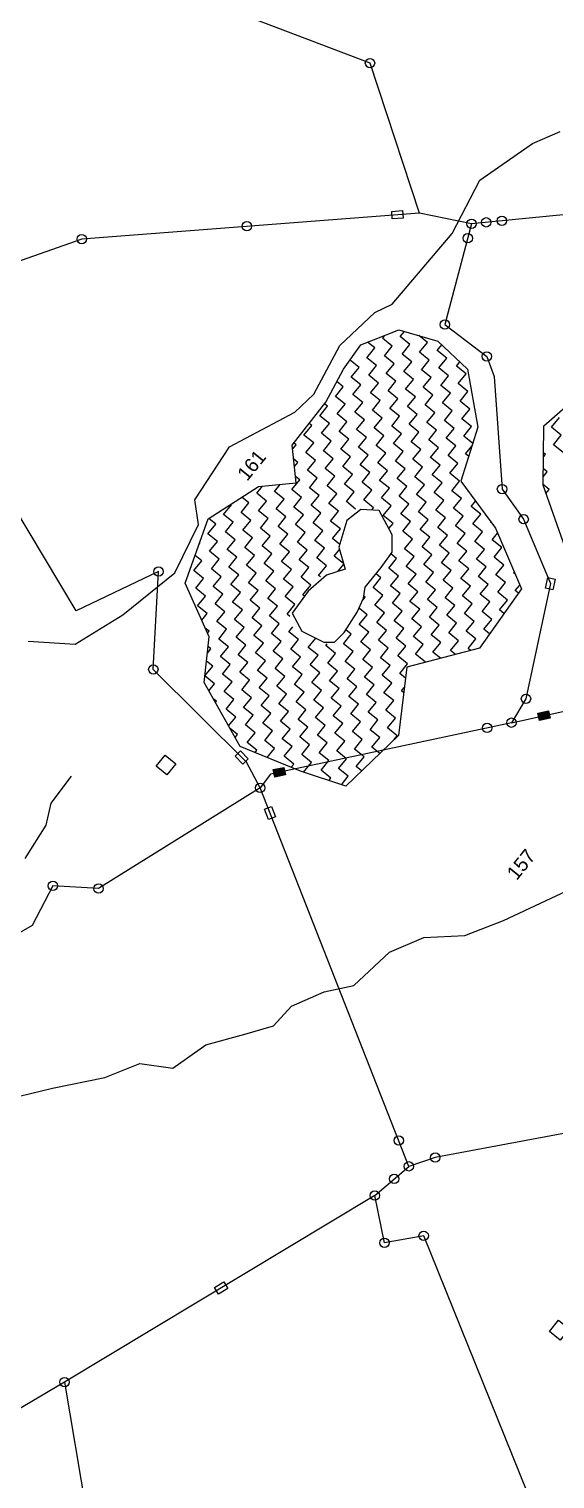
# Model space of a CAD drawing. Header units: metres. Extents: x 303647 to 308666, y 1943822 to 1947889.
# Drawn here: x 305615 to 305951, y 1946376 to 1947301 of the extents above; entities that cross this region are included whole.
import ezdxf

# ---------------------------------------------------------------- set-up
doc = ezdxf.new("R2010")
doc.units = ezdxf.units.M
for name, color, linetype in [('LINE_WATER', 4, 'Continuous'), ('OTHERS', 1, 'Continuous'), ('POLY_HATCH', 12, 'Continuous'), ('POLY_PARCEL', 6, 'Continuous'), ('TEXT_PARCEL', 7, 'Continuous')]:
    doc.layers.add(name, color=color, linetype=linetype)
doc.styles.add('TEXT_MAP', font='')
doc.styles.get('TEXT_MAP').set_extended_font_data('Kruti Dev 050')

msp = doc.modelspace()

# ---------------------------------------------------------------- hatches: boundary and pattern name
for points in [[(305939.82, 1946864.86), (305940.85, 1946860.15), (305947.67, 1946861.63), (305946.64, 1946866.35)], [(305770.95, 1946828.74), (305771.95, 1946824.02), (305778.78, 1946825.48), (305777.77, 1946830.2)]]:
    msp.add_hatch(color=256).paths.add_polyline_path(points)

# ---------------------------------------------------------------- linework, layer by layer
for points in [[(305853.85, 1947180.78), (305846.9, 1947180.24), (305846.53, 1947185.06), (305853.48, 1947185.59)], [(305950.85, 1946950.4), (305949.4, 1946943.58), (305944.68, 1946944.58), (305946.12, 1946951.4)], [(305947.67, 1946861.63), (305940.85, 1946860.15), (305939.82, 1946864.86), (305946.64, 1946866.35)], [(305751.65, 1946832.33), (305746.7, 1946837.25), (305750.11, 1946840.67), (305755.05, 1946835.74)], [(305778.78, 1946825.48), (305771.95, 1946824.02), (305770.95, 1946828.74), (305777.77, 1946830.2)], [(305767.91, 1946796.96), (305765.36, 1946803.45), (305769.85, 1946805.22), (305772.41, 1946798.72)], [(305741.95, 1946497.67), (305735.97, 1946494.07), (305733.48, 1946498.21), (305739.46, 1946501.8)]]:
    msp.add_lwpolyline(points, close=True)
for centre in [(305832.71, 1947279.69), (305754.17, 1947175.52), (305897.46, 1947177.13), (305906.88, 1947178.06), (305916.82, 1947179.05), (305648.83, 1947167.4), (305895.03, 1947167.92), (305880.47, 1947112.81), (305907.19, 1947092.46), (305916.92, 1947007.79), (305930.72, 1946988.55), (305697.81, 1946955.17), (305694.49, 1946892.73), (305932.21, 1946873.97), (305922.95, 1946858.72), (305907.39, 1946855.4), (305762.58, 1946817.12), (305630.47, 1946754.63), (305659.54, 1946752.81), (305851.03, 1946592.05), (305874.36, 1946581.18), (305857.51, 1946575.56), (305848.13, 1946567.52), (305835.72, 1946556.87), (305841.87, 1946526.8), (305866.95, 1946531.25), (305637.87, 1946437.9)]:
    msp.add_circle(centre, 2.99)
at = {"layer": 'LINE_WATER'}
for p, q in [((305936.39, 1947228.43), (305954.1, 1947236.13)), ((305902.79, 1947205.06), (305936.39, 1947228.43)), ((305885.09, 1947170.88), (305902.79, 1947205.06)), ((305846.91, 1947125.8), (305885.09, 1947170.88)), ((305813.4, 1947099.52), (305835.77, 1947120.55)), ((305835.77, 1947120.55), (305846.91, 1947125.8)), ((305796.95, 1947068.39), (305813.4, 1947099.52)), ((305784.69, 1947056.98), (305796.95, 1947068.39)), ((305743.18, 1947034.73), (305784.69, 1947056.98)), ((305720.97, 1947000.86), (305743.18, 1947034.73)), ((305723.24, 1946985.28), (305720.97, 1947000.86)), ((305708.14, 1946954.28), (305723.24, 1946985.28)), ((305675.03, 1946927.5), (305708.14, 1946954.28)), ((305644.66, 1946908.9), (305675.03, 1946927.5)), ((305614.69, 1946910.79), (305644.66, 1946908.9)), ((305629.43, 1946807.27), (305642.28, 1946824.68)), ((305626.16, 1946793.23), (305629.43, 1946807.27)), ((305612.76, 1946771.98), (305626.16, 1946793.23)), ((305917.78, 1946732.51), (305958.35, 1946751.39)), ((305893.26, 1946722.86), (305917.78, 1946732.51)), ((305845.23, 1946712.17), (305866.94, 1946721.53)), ((305866.94, 1946721.53), (305893.26, 1946722.86)), ((305822.39, 1946690.88), (305845.23, 1946712.17)), ((305782.65, 1946677.75), (305803.42, 1946687.01)), ((305803.42, 1946687.01), (305822.39, 1946690.88)), ((305771.18, 1946665.21), (305782.65, 1946677.75)), ((305728.02, 1946653.14), (305752.83, 1946659.99)), ((305752.83, 1946659.99), (305771.18, 1946665.21)), ((305706.89, 1946638.18), (305728.02, 1946653.14)), ((305663.57, 1946632.23), (305685.79, 1946641.17)), ((305685.79, 1946641.17), (305706.89, 1946638.18)), ((305630.25, 1946625.45), (305663.57, 1946632.23)), ((305609.04, 1946620.39), (305630.25, 1946625.45))]:
    msp.add_line(p, q, dxfattribs=at)
at = {"layer": 'OTHERS'}
for points in [[(305696.22, 1946830.89), (305701.94, 1946837.94), (305708.76, 1946832.4), (305703.04, 1946825.36)], [(305947.27, 1946470.25), (305952.98, 1946477.3), (305959.8, 1946471.76), (305954.09, 1946464.72)]]:
    msp.add_lwpolyline(points, close=True, dxfattribs=at)
at = {"layer": 'POLY_HATCH'}
for p, q in [((305826.86, 1947099.8), (305851.03, 1947109.52)), ((305851.03, 1947109.52), (305876.06, 1947102.24)), ((305876.06, 1947102.24), (305894.98, 1947084.43)), ((305815.87, 1947084.26), (305826.86, 1947099.8)), ((305804.55, 1947063.3), (305815.87, 1947084.26)), ((305894.98, 1947084.43), (305901.51, 1947047.35)), ((305943.68, 1947048.16), (305975, 1947075.71)), ((305783.11, 1947035.88), (305804.55, 1947063.3)), ((305901.51, 1947047.35), (305890.67, 1947012.94)), ((305943.09, 1947010.33), (305943.68, 1947048.16)), ((305785.59, 1947011.86), (305783.11, 1947035.88)), ((305729.51, 1946988.91), (305761.57, 1947009.35)), ((305761.57, 1947009.35), (305785.59, 1947011.86)), ((305890.67, 1947012.94), (305912.66, 1946982.87)), ((305957.1, 1946970.43), (305943.09, 1947010.33)), ((305826.89, 1946994.85), (305817.86, 1946987.81)), ((305838.55, 1946994.24), (305826.89, 1946994.85)), ((305846.88, 1946978.63), (305838.55, 1946994.24)), ((305714.87, 1946947.81), (305729.51, 1946988.91)), ((305817.86, 1946987.81), (305812.91, 1946970.83)), ((305912.66, 1946982.87), (305929.25, 1946944.14)), ((305846.79, 1946967.64), (305846.88, 1946978.63)), ((305812.91, 1946970.83), (305816.83, 1946956.59)), ((305839.89, 1946957.77), (305846.79, 1946967.64)), ((305805.01, 1946952.92), (305793.27, 1946942.55)), ((305816.83, 1946956.59), (305805.01, 1946952.92)), ((305829.61, 1946945.11), (305839.89, 1946957.77)), ((305730.11, 1946913.44), (305714.87, 1946947.81)), ((305828.49, 1946938.29), (305829.61, 1946945.11)), ((305929.25, 1946944.14), (305902.59, 1946906.28)), ((305793.27, 1946942.55), (305783.12, 1946928.68)), ((305824.53, 1946929.33), (305828.49, 1946938.29)), ((305783.12, 1946928.68), (305789.2, 1946917.11)), ((305816.13, 1946916.26), (305824.53, 1946929.33)), ((305789.2, 1946917.11), (305803.35, 1946910.05)), ((305810.05, 1946910.13), (305816.13, 1946916.26)), ((305726.82, 1946884.32), (305730.11, 1946913.44)), ((305803.35, 1946910.05), (305810.05, 1946910.13)), ((305902.59, 1946906.28), (305856.17, 1946894.24)), ((305856.17, 1946894.24), (305850.8, 1946850.51)), ((305749.91, 1946843.57), (305726.82, 1946884.32)), ((305788.41, 1946827.8), (305749.91, 1946843.57)), ((305850.8, 1946850.51), (305817.27, 1946818.23)), ((305817.27, 1946818.23), (305788.41, 1946827.8))]:
    msp.add_line(p, q, dxfattribs=at)
at = {"layer": 'POLY_HATCH', "linetype": 'Continuous'}
for p, q in [((305835.75, 1947097.86), (305831.21, 1947101.55)), ((305840.76, 1947104.04), (305842.39, 1947106.04)), ((305846.94, 1947099.02), (305840.76, 1947104.04)), ((305851.96, 1947105.2), (305854.61, 1947108.47)), ((305858.14, 1947100.19), (305851.96, 1947105.2)), ((305869.33, 1947101.35), (305863.87, 1947105.78)), ((305864.32, 1947095.17), (305869.33, 1947101.35)), ((305830.73, 1947091.68), (305835.75, 1947097.86)), ((305836.91, 1947086.67), (305830.73, 1947091.68)), ((305841.93, 1947092.84), (305846.94, 1947099.02)), ((305848.11, 1947087.83), (305841.93, 1947092.84)), ((305853.12, 1947094.01), (305858.14, 1947100.19)), ((305859.3, 1947088.99), (305853.12, 1947094.01)), ((305870.5, 1947090.15), (305864.32, 1947095.17)), ((305875.51, 1947096.33), (305878.47, 1947099.97)), ((305881.69, 1947091.32), (305875.51, 1947096.33)), ((305876.68, 1947085.14), (305881.69, 1947091.32)), ((305825.71, 1947085.5), (305820.02, 1947090.13)), ((305820.7, 1947079.32), (305825.71, 1947085.5)), ((305831.89, 1947080.49), (305836.91, 1947086.67)), ((305843.09, 1947081.65), (305848.11, 1947087.83)), ((305854.28, 1947082.81), (305859.3, 1947088.99)), ((305860.46, 1947077.8), (305854.28, 1947082.81)), ((305865.48, 1947083.97), (305870.5, 1947090.15)), ((305871.66, 1947078.96), (305865.48, 1947083.97)), ((305882.85, 1947080.12), (305876.68, 1947085.14)), ((305887.87, 1947086.3), (305890.09, 1947089.03)), ((305894.05, 1947081.28), (305887.87, 1947086.3)), ((305810.67, 1947066.96), (305815.68, 1947073.14)), ((305815.68, 1947073.14), (305811.64, 1947076.42)), ((305826.88, 1947074.31), (305820.7, 1947079.32)), ((305821.86, 1947068.13), (305826.88, 1947074.31)), ((305838.07, 1947075.47), (305831.89, 1947080.49)), ((305833.06, 1947069.29), (305838.07, 1947075.47)), ((305849.27, 1947076.63), (305843.09, 1947081.65)), ((305844.25, 1947070.45), (305849.27, 1947076.63)), ((305855.45, 1947071.62), (305860.46, 1947077.8)), ((305866.64, 1947072.78), (305871.66, 1947078.96)), ((305872.82, 1947067.76), (305866.64, 1947072.78)), ((305877.84, 1947073.94), (305882.85, 1947080.12)), ((305884.02, 1947068.93), (305877.84, 1947073.94)), ((305889.03, 1947075.11), (305894.05, 1947081.28)), ((305895.21, 1947070.09), (305889.03, 1947075.11)), ((305816.85, 1947061.95), (305810.67, 1947066.96)), ((305828.04, 1947063.11), (305821.86, 1947068.13)), ((305839.24, 1947064.27), (305833.06, 1947069.29)), ((305834.22, 1947058.1), (305839.24, 1947064.27)), ((305850.43, 1947065.44), (305844.25, 1947070.45)), ((305845.42, 1947059.26), (305850.43, 1947065.44)), ((305861.63, 1947066.6), (305855.45, 1947071.62)), ((305856.61, 1947060.42), (305861.63, 1947066.6)), ((305867.81, 1947061.58), (305872.82, 1947067.76)), ((305879, 1947062.75), (305884.02, 1947068.93)), ((305890.2, 1947063.91), (305895.21, 1947070.09)), ((305896.38, 1947058.89), (305890.2, 1947063.91)), ((305800.63, 1947054.61), (305805.65, 1947060.79)), ((305806.81, 1947049.59), (305800.63, 1947054.61)), ((305805.65, 1947060.79), (305803.78, 1947062.31)), ((305811.83, 1947055.77), (305816.85, 1947061.95)), ((305818.01, 1947050.75), (305811.83, 1947055.77)), ((305823.02, 1947056.93), (305828.04, 1947063.11)), ((305829.2, 1947051.92), (305823.02, 1947056.93)), ((305840.4, 1947053.08), (305834.22, 1947058.1)), ((305851.59, 1947054.24), (305845.42, 1947059.26)), ((305846.58, 1947048.06), (305851.59, 1947054.24)), ((305862.79, 1947055.41), (305856.61, 1947060.42)), ((305857.77, 1947049.23), (305862.79, 1947055.41)), ((305873.98, 1947056.57), (305867.81, 1947061.58)), ((305868.97, 1947050.39), (305873.98, 1947056.57)), ((305885.18, 1947057.73), (305879, 1947062.75)), ((305880.16, 1947051.55), (305885.18, 1947057.73)), ((305891.36, 1947052.71), (305896.38, 1947058.89)), ((305790.6, 1947042.25), (305795.62, 1947048.43)), ((305795.62, 1947048.43), (305793.97, 1947049.77)), ((305801.8, 1947043.41), (305806.81, 1947049.59)), ((305812.99, 1947044.57), (305818.01, 1947050.75)), ((305824.19, 1947045.74), (305829.2, 1947051.92)), ((305830.37, 1947040.72), (305824.19, 1947045.74)), ((305835.38, 1947046.9), (305840.4, 1947053.08)), ((305841.56, 1947041.88), (305835.38, 1947046.9)), ((305852.76, 1947043.05), (305846.58, 1947048.06)), ((305863.95, 1947044.21), (305857.77, 1947049.23)), ((305875.15, 1947045.37), (305868.97, 1947050.39)), ((305870.13, 1947039.19), (305875.15, 1947045.37)), ((305886.34, 1947046.54), (305880.16, 1947051.55)), ((305881.33, 1947040.36), (305886.34, 1947046.54)), ((305897.54, 1947047.7), (305891.36, 1947052.71)), ((305892.52, 1947041.52), (305897.54, 1947047.7)), ((305948.5, 1947047.33), (305953.52, 1947053.51)), ((305954.68, 1947042.32), (305948.5, 1947047.33)), ((305783.37, 1947033.34), (305785.58, 1947036.07)), ((305785.58, 1947036.07), (305784.16, 1947037.23)), ((305796.78, 1947037.23), (305790.6, 1947042.25)), ((305791.76, 1947031.05), (305796.78, 1947037.23)), ((305807.98, 1947038.4), (305801.8, 1947043.41)), ((305802.96, 1947032.22), (305807.98, 1947038.4)), ((305819.17, 1947039.56), (305812.99, 1947044.57)), ((305814.15, 1947033.38), (305819.17, 1947039.56)), ((305825.35, 1947034.54), (305830.37, 1947040.72)), ((305836.55, 1947035.7), (305841.56, 1947041.88)), ((305842.72, 1947030.69), (305836.55, 1947035.7)), ((305847.74, 1947036.87), (305852.76, 1947043.05)), ((305853.92, 1947031.85), (305847.74, 1947036.87)), ((305858.94, 1947038.03), (305863.95, 1947044.21)), ((305865.12, 1947033.01), (305858.94, 1947038.03)), ((305876.31, 1947034.18), (305870.13, 1947039.19)), ((305887.51, 1947035.34), (305881.33, 1947040.36)), ((305898.21, 1947036.9), (305892.52, 1947041.52)), ((305949.66, 1947036.14), (305954.68, 1947042.32)), ((305955.84, 1947031.12), (305949.66, 1947036.14)), ((305786.75, 1947024.87), (305784.01, 1947027.09)), ((305797.94, 1947026.04), (305791.76, 1947031.05)), ((305809.14, 1947027.2), (305802.96, 1947032.22)), ((305804.12, 1947021.02), (305809.14, 1947027.2)), ((305820.33, 1947028.36), (305814.15, 1947033.38)), ((305815.32, 1947022.18), (305820.33, 1947028.36)), ((305831.53, 1947029.53), (305825.35, 1947034.54)), ((305826.51, 1947023.35), (305831.53, 1947029.53)), ((305837.71, 1947024.51), (305842.72, 1947030.69)), ((305848.9, 1947025.67), (305853.92, 1947031.85)), ((305860.1, 1947026.84), (305865.12, 1947033.01)), ((305866.28, 1947021.82), (305860.1, 1947026.84)), ((305871.29, 1947028), (305876.31, 1947034.18)), ((305877.47, 1947022.98), (305871.29, 1947028)), ((305882.49, 1947029.16), (305887.51, 1947035.34)), ((305888.67, 1947024.14), (305882.49, 1947029.16)), ((305893.69, 1947030.32), (305897.7, 1947035.27)), ((305895.64, 1947028.73), (305893.69, 1947030.32)), ((305943.37, 1947028.39), (305944.65, 1947029.96)), ((305944.65, 1947029.96), (305943.41, 1947030.96)), ((305784.52, 1947022.14), (305786.75, 1947024.87)), ((305792.93, 1947019.86), (305797.94, 1947026.04)), ((305799.11, 1947014.84), (305792.93, 1947019.86)), ((305810.3, 1947016), (305804.12, 1947021.02)), ((305821.5, 1947017.17), (305815.32, 1947022.18)), ((305816.48, 1947010.99), (305821.5, 1947017.17)), ((305832.69, 1947018.33), (305826.51, 1947023.35)), ((305827.68, 1947012.15), (305832.69, 1947018.33)), ((305843.89, 1947019.49), (305837.71, 1947024.51)), ((305838.87, 1947013.31), (305843.89, 1947019.49)), ((305855.08, 1947020.66), (305848.9, 1947025.67)), ((305850.07, 1947014.48), (305855.08, 1947020.66)), ((305861.26, 1947015.64), (305866.28, 1947021.82)), ((305872.46, 1947016.8), (305877.47, 1947022.98)), ((305883.65, 1947017.97), (305888.67, 1947024.14)), ((305889.83, 1947012.95), (305883.65, 1947017.97)), ((305943.17, 1947015.52), (305945.81, 1947018.76)), ((305945.81, 1947018.76), (305943.26, 1947020.84)), ((305760.5, 1947005.17), (305764.11, 1947009.61)), ((305771.7, 1947006.34), (305775.31, 1947010.78)), ((305782.89, 1947007.5), (305787.91, 1947013.68)), ((305787.91, 1947013.68), (305785.17, 1947015.91)), ((305794.09, 1947008.66), (305799.11, 1947014.84)), ((305800.27, 1947003.65), (305794.09, 1947008.66)), ((305805.29, 1947009.83), (305810.3, 1947016)), ((305811.46, 1947004.81), (305805.29, 1947009.83)), ((305822.66, 1947005.97), (305816.48, 1947010.99)), ((305833.86, 1947007.13), (305827.68, 1947012.15)), ((305845.05, 1947008.3), (305838.87, 1947013.31)), ((305840.03, 1947002.12), (305845.05, 1947008.3)), ((305856.25, 1947009.46), (305850.07, 1947014.48)), ((305851.23, 1947003.28), (305856.25, 1947009.46)), ((305867.44, 1947010.62), (305861.26, 1947015.64)), ((305862.42, 1947004.44), (305867.44, 1947010.62)), ((305878.64, 1947011.79), (305872.46, 1947016.8)), ((305873.62, 1947005.61), (305878.64, 1947011.79)), ((305884.82, 1947006.77), (305889.83, 1947012.95)), ((305946.97, 1947007.57), (305943.1, 1947010.71)), ((305750.47, 1946992.82), (305755.49, 1946998.99)), ((305755.49, 1946998.99), (305751.02, 1947002.62)), ((305766.68, 1947000.16), (305760.5, 1947005.17)), ((305761.67, 1946993.98), (305766.68, 1947000.16)), ((305777.88, 1947001.32), (305771.7, 1947006.34)), ((305772.86, 1946995.14), (305777.88, 1947001.32)), ((305789.07, 1947002.48), (305782.89, 1947007.5)), ((305784.06, 1946996.3), (305789.07, 1947002.48)), ((305795.25, 1946997.47), (305800.27, 1947003.65)), ((305806.45, 1946998.63), (305811.46, 1947004.81)), ((305812.63, 1946993.61), (305806.45, 1946998.63)), ((305817.64, 1946999.79), (305822.66, 1947005.97)), ((305823.51, 1946995.03), (305817.64, 1946999.79)), ((305828.84, 1947000.96), (305833.86, 1947007.13)), ((305835.02, 1946995.94), (305828.84, 1947000.96)), ((305846.21, 1946997.1), (305840.03, 1947002.12)), ((305857.41, 1946998.27), (305851.23, 1947003.28)), ((305868.6, 1946999.43), (305862.42, 1947004.44)), ((305863.59, 1946993.25), (305868.6, 1946999.43)), ((305879.8, 1947000.59), (305873.62, 1947005.61)), ((305874.78, 1946994.41), (305879.8, 1947000.59)), ((305890.99, 1947001.75), (305884.82, 1947006.77)), ((305885.98, 1946995.57), (305890.99, 1947001.75)), ((305897.17, 1946996.74), (305899.99, 1947000.2)), ((305944.94, 1947005.07), (305946.97, 1947007.57)), ((305739.28, 1946991.65), (305744.29, 1946997.83)), ((305745.46, 1946986.64), (305739.28, 1946991.65)), ((305744.29, 1946997.83), (305743.95, 1946998.11)), ((305756.65, 1946987.8), (305750.47, 1946992.82)), ((305767.85, 1946988.96), (305761.67, 1946993.98)), ((305779.04, 1946990.12), (305772.86, 1946995.14)), ((305774.03, 1946983.95), (305779.04, 1946990.12)), ((305790.24, 1946991.29), (305784.06, 1946996.3)), ((305785.22, 1946985.11), (305790.24, 1946991.29)), ((305801.43, 1946992.45), (305795.25, 1946997.47)), ((305796.42, 1946986.27), (305801.43, 1946992.45)), ((305807.61, 1946987.43), (305812.63, 1946993.61)), ((305833.84, 1946994.49), (305835.02, 1946995.94)), ((305841.2, 1946990.92), (305846.21, 1946997.1)), ((305847.38, 1946985.91), (305841.2, 1946990.92)), ((305852.39, 1946992.09), (305857.41, 1946998.27)), ((305858.57, 1946987.07), (305852.39, 1946992.09)), ((305869.77, 1946988.23), (305863.59, 1946993.25)), ((305880.96, 1946989.4), (305874.78, 1946994.41)), ((305875.95, 1946983.22), (305880.96, 1946989.4)), ((305892.16, 1946990.56), (305885.98, 1946995.57)), ((305887.14, 1946984.38), (305892.16, 1946990.56)), ((305903.35, 1946991.72), (305897.17, 1946996.74)), ((305898.34, 1946985.54), (305903.35, 1946991.72)), ((305948.13, 1946996.37), (305947.93, 1946996.54)), ((305948.03, 1946996.25), (305948.13, 1946996.37)), ((305729.24, 1946979.29), (305734.26, 1946985.47)), ((305734.26, 1946985.47), (305729.8, 1946989.09)), ((305740.44, 1946980.46), (305745.46, 1946986.64)), ((305746.62, 1946975.44), (305740.44, 1946980.46)), ((305751.63, 1946981.62), (305756.65, 1946987.8)), ((305757.81, 1946976.6), (305751.63, 1946981.62)), ((305762.83, 1946982.78), (305767.85, 1946988.96)), ((305769.01, 1946977.77), (305762.83, 1946982.78)), ((305780.2, 1946978.93), (305774.03, 1946983.95)), ((305791.4, 1946980.09), (305785.22, 1946985.11)), ((305802.59, 1946981.26), (305796.42, 1946986.27)), ((305797.58, 1946975.08), (305802.59, 1946981.26)), ((305813.79, 1946982.42), (305807.61, 1946987.43)), ((305808.77, 1946976.24), (305813.79, 1946982.42)), ((305844.73, 1946982.65), (305847.38, 1946985.91)), ((305853.56, 1946980.89), (305858.57, 1946987.07)), ((305859.73, 1946975.87), (305853.56, 1946980.89)), ((305864.75, 1946982.05), (305869.77, 1946988.23)), ((305870.93, 1946977.04), (305864.75, 1946982.05)), ((305882.13, 1946978.2), (305875.95, 1946983.22)), ((305893.32, 1946979.36), (305887.14, 1946984.38)), ((305904.52, 1946980.53), (305898.34, 1946985.54)), ((305899.5, 1946974.35), (305904.52, 1946980.53)), ((305909.53, 1946986.71), (305909.7, 1946986.91)), ((305910.32, 1946986.06), (305909.53, 1946986.71)), ((305723.62, 1946972.36), (305724.23, 1946973.12)), ((305724.23, 1946973.12), (305723.96, 1946973.33)), ((305735.42, 1946974.28), (305729.24, 1946979.29)), ((305730.41, 1946968.1), (305735.42, 1946974.28)), ((305741.6, 1946969.26), (305746.62, 1946975.44)), ((305752.8, 1946970.42), (305757.81, 1946976.6)), ((305763.99, 1946971.59), (305769.01, 1946977.77)), ((305770.17, 1946966.57), (305763.99, 1946971.59)), ((305775.19, 1946972.75), (305780.2, 1946978.93)), ((305781.37, 1946967.73), (305775.19, 1946972.75)), ((305786.38, 1946973.91), (305791.4, 1946980.09)), ((305792.56, 1946968.9), (305786.38, 1946973.91)), ((305803.76, 1946970.06), (305797.58, 1946975.08)), ((305813.4, 1946972.49), (305808.77, 1946976.24)), ((305854.72, 1946969.7), (305859.73, 1946975.87)), ((305865.91, 1946970.86), (305870.93, 1946977.04)), ((305877.11, 1946972.02), (305882.13, 1946978.2)), ((305883.29, 1946967.01), (305877.11, 1946972.02)), ((305888.3, 1946973.18), (305893.32, 1946979.36)), ((305894.48, 1946968.17), (305888.3, 1946973.18)), ((305905.68, 1946969.33), (305899.5, 1946974.35)), ((305910.7, 1946975.51), (305914.04, 1946979.64)), ((305916.87, 1946970.49), (305910.7, 1946975.51)), ((305720.37, 1946955.74), (305725.39, 1946961.92)), ((305725.39, 1946961.92), (305721.13, 1946965.38)), ((305736.59, 1946963.08), (305730.41, 1946968.1)), ((305731.57, 1946956.9), (305736.59, 1946963.08)), ((305747.78, 1946964.25), (305741.6, 1946969.26)), ((305742.76, 1946958.07), (305747.78, 1946964.25)), ((305758.98, 1946965.41), (305752.8, 1946970.42)), ((305753.96, 1946959.23), (305758.98, 1946965.41)), ((305765.16, 1946960.39), (305770.17, 1946966.57)), ((305776.35, 1946961.56), (305781.37, 1946967.73)), ((305787.55, 1946962.72), (305792.56, 1946968.9)), ((305793.73, 1946957.7), (305787.55, 1946962.72)), ((305798.74, 1946963.88), (305803.76, 1946970.06)), ((305804.92, 1946958.86), (305798.74, 1946963.88)), ((305809.94, 1946965.04), (305813.35, 1946969.25)), ((305815.82, 1946960.27), (305809.94, 1946965.04)), ((305844.69, 1946957.34), (305849.7, 1946963.52)), ((305849.7, 1946963.52), (305846.01, 1946966.52)), ((305860.9, 1946964.68), (305854.72, 1946969.7)), ((305855.88, 1946958.5), (305860.9, 1946964.68)), ((305872.09, 1946965.84), (305865.91, 1946970.86)), ((305867.08, 1946959.66), (305872.09, 1946965.84)), ((305878.27, 1946960.83), (305883.29, 1946967.01)), ((305889.47, 1946961.99), (305894.48, 1946968.17)), ((305895.65, 1946956.97), (305889.47, 1946961.99)), ((305900.66, 1946963.15), (305905.68, 1946969.33)), ((305906.84, 1946958.14), (305900.66, 1946963.15)), ((305911.86, 1946964.31), (305916.87, 1946970.49)), ((305918.04, 1946959.3), (305911.86, 1946964.31)), ((305726.55, 1946950.72), (305720.37, 1946955.74)), ((305737.75, 1946951.89), (305731.57, 1946956.9)), ((305748.94, 1946953.05), (305742.76, 1946958.07)), ((305743.93, 1946946.87), (305748.94, 1946953.05)), ((305760.14, 1946954.21), (305753.96, 1946959.23)), ((305755.12, 1946948.03), (305760.14, 1946954.21)), ((305771.33, 1946955.38), (305765.16, 1946960.39)), ((305766.32, 1946949.2), (305771.33, 1946955.38)), ((305782.53, 1946956.54), (305776.35, 1946961.56)), ((305777.51, 1946950.36), (305782.53, 1946956.54)), ((305788.71, 1946951.52), (305793.73, 1946957.7)), ((305799.9, 1946952.69), (305804.92, 1946958.86)), ((305801.11, 1946951.71), (305799.9, 1946952.69)), ((305812.15, 1946955.14), (305815.94, 1946959.81)), ((305839.67, 1946951.16), (305836.56, 1946953.68)), ((305850.87, 1946952.32), (305844.69, 1946957.34)), ((305862.06, 1946953.48), (305855.88, 1946958.5)), ((305857.04, 1946947.3), (305862.06, 1946953.48)), ((305873.26, 1946954.65), (305867.08, 1946959.66)), ((305868.24, 1946948.47), (305873.26, 1946954.65)), ((305884.45, 1946955.81), (305878.27, 1946960.83)), ((305879.43, 1946949.63), (305884.45, 1946955.81)), ((305890.63, 1946950.79), (305895.65, 1946956.97)), ((305901.83, 1946951.96), (305906.84, 1946958.14)), ((305913.02, 1946953.12), (305918.04, 1946959.3)), ((305919.2, 1946948.1), (305913.02, 1946953.12)), ((305924.22, 1946954.28), (305924.66, 1946954.83)), ((305925.27, 1946953.43), (305924.22, 1946954.28)), ((305721.54, 1946944.55), (305726.55, 1946950.72)), ((305727.72, 1946939.53), (305721.54, 1946944.55)), ((305732.73, 1946945.71), (305737.75, 1946951.89)), ((305738.91, 1946940.69), (305732.73, 1946945.71)), ((305750.11, 1946941.85), (305743.93, 1946946.87)), ((305761.3, 1946943.02), (305755.12, 1946948.03)), ((305772.5, 1946944.18), (305766.32, 1946949.2)), ((305767.48, 1946938), (305772.5, 1946944.18)), ((305783.69, 1946945.34), (305777.51, 1946950.36)), ((305778.68, 1946939.16), (305783.69, 1946945.34)), ((305794.89, 1946946.51), (305788.71, 1946951.52)), ((305789.87, 1946940.33), (305794.89, 1946946.51)), ((305834.65, 1946944.98), (305839.67, 1946951.16)), ((305840.83, 1946939.96), (305834.65, 1946944.98)), ((305845.85, 1946946.14), (305850.87, 1946952.32)), ((305852.03, 1946941.13), (305845.85, 1946946.14)), ((305863.22, 1946942.29), (305857.04, 1946947.3)), ((305874.42, 1946943.45), (305868.24, 1946948.47)), ((305869.4, 1946937.27), (305874.42, 1946943.45)), ((305885.61, 1946944.61), (305879.43, 1946949.63)), ((305880.6, 1946938.44), (305885.61, 1946944.61)), ((305896.81, 1946945.78), (305890.63, 1946950.79)), ((305891.79, 1946939.6), (305896.81, 1946945.78)), ((305908, 1946946.94), (305901.83, 1946951.96)), ((305902.99, 1946940.76), (305908, 1946946.94)), ((305914.18, 1946941.92), (305919.2, 1946948.1)), ((305925.38, 1946943.09), (305928.21, 1946946.57)), ((305722.7, 1946933.35), (305727.72, 1946939.53)), ((305733.9, 1946934.51), (305738.91, 1946940.69)), ((305740.07, 1946929.5), (305733.9, 1946934.51)), ((305745.09, 1946935.68), (305750.11, 1946941.85)), ((305751.27, 1946930.66), (305745.09, 1946935.68)), ((305756.29, 1946936.84), (305761.3, 1946943.02)), ((305762.47, 1946931.82), (305756.29, 1946936.84)), ((305773.66, 1946932.99), (305767.48, 1946938)), ((305784.86, 1946934.15), (305778.68, 1946939.16)), ((305779.84, 1946927.97), (305784.86, 1946934.15)), ((305790.98, 1946939.42), (305789.87, 1946940.33)), ((305828.3, 1946937.15), (305829.64, 1946938.8)), ((305829.64, 1946938.8), (305828.7, 1946939.56)), ((305835.82, 1946933.78), (305840.83, 1946939.96)), ((305847.01, 1946934.95), (305852.03, 1946941.13)), ((305853.19, 1946929.93), (305847.01, 1946934.95)), ((305858.21, 1946936.11), (305863.22, 1946942.29)), ((305864.39, 1946931.09), (305858.21, 1946936.11)), ((305875.58, 1946932.26), (305869.4, 1946937.27)), ((305886.78, 1946933.42), (305880.6, 1946938.44)), ((305897.97, 1946934.58), (305891.79, 1946939.6)), ((305892.96, 1946928.4), (305897.97, 1946934.58)), ((305909.17, 1946935.74), (305902.99, 1946940.76)), ((305904.15, 1946929.57), (305909.17, 1946935.74)), ((305920.36, 1946936.91), (305914.18, 1946941.92)), ((305915.35, 1946930.73), (305920.36, 1946936.91)), ((305927.37, 1946941.47), (305925.38, 1946943.09)), ((305728.88, 1946928.33), (305722.7, 1946933.35)), ((305725.41, 1946924.05), (305728.88, 1946928.33)), ((305735.06, 1946923.32), (305740.07, 1946929.5)), ((305746.25, 1946924.48), (305751.27, 1946930.66)), ((305757.45, 1946925.64), (305762.47, 1946931.82)), ((305763.63, 1946920.63), (305757.45, 1946925.64)), ((305768.64, 1946926.81), (305773.66, 1946932.99)), ((305774.82, 1946921.79), (305768.64, 1946926.81)), ((305781.57, 1946926.56), (305779.84, 1946927.97)), ((305825.78, 1946921.43), (305830.8, 1946927.6)), ((305830.8, 1946927.6), (305825.95, 1946931.54)), ((305842, 1946928.77), (305835.82, 1946933.78)), ((305836.98, 1946922.59), (305842, 1946928.77)), ((305848.17, 1946923.75), (305853.19, 1946929.93)), ((305859.37, 1946924.91), (305864.39, 1946931.09)), ((305865.55, 1946919.9), (305859.37, 1946924.91)), ((305870.57, 1946926.08), (305875.58, 1946932.26)), ((305876.74, 1946921.06), (305870.57, 1946926.08)), ((305881.76, 1946927.24), (305886.78, 1946933.42)), ((305887.94, 1946922.22), (305881.76, 1946927.24)), ((305899.14, 1946923.39), (305892.96, 1946928.4)), ((305910.33, 1946924.55), (305904.15, 1946929.57)), ((305918.18, 1946928.43), (305915.35, 1946930.73)), ((305730.04, 1946917.14), (305727.59, 1946919.13)), ((305729.03, 1946915.89), (305730.04, 1946917.14)), ((305741.24, 1946918.3), (305735.06, 1946923.32)), ((305736.22, 1946912.12), (305741.24, 1946918.3)), ((305752.43, 1946919.46), (305746.25, 1946924.48)), ((305747.42, 1946913.28), (305752.43, 1946919.46)), ((305758.61, 1946914.45), (305763.63, 1946920.63)), ((305769.81, 1946915.61), (305774.82, 1946921.79)), ((305775.99, 1946910.59), (305769.81, 1946915.61)), ((305781, 1946916.77), (305783.56, 1946919.93)), ((305787.18, 1946911.76), (305781, 1946916.77)), ((305820.77, 1946915.25), (305817.29, 1946918.07)), ((305831.96, 1946916.41), (305825.78, 1946921.43)), ((305826.95, 1946910.23), (305831.96, 1946916.41)), ((305843.16, 1946917.57), (305836.98, 1946922.59)), ((305838.14, 1946911.39), (305843.16, 1946917.57)), ((305854.35, 1946918.73), (305848.17, 1946923.75)), ((305849.34, 1946912.56), (305854.35, 1946918.73)), ((305860.53, 1946913.72), (305865.55, 1946919.9)), ((305871.73, 1946914.88), (305876.74, 1946921.06)), ((305882.92, 1946916.04), (305887.94, 1946922.22)), ((305889.1, 1946911.03), (305882.92, 1946916.04)), ((305894.12, 1946917.21), (305899.14, 1946923.39)), ((305900.3, 1946912.19), (305894.12, 1946917.21)), ((305905.31, 1946918.37), (305910.33, 1946924.55)), ((305909, 1946915.38), (305905.31, 1946918.37)), ((305731.2, 1946905.94), (305729.43, 1946907.38)), ((305742.4, 1946907.11), (305736.22, 1946912.12)), ((305737.38, 1946900.93), (305742.4, 1946907.11)), ((305753.6, 1946908.27), (305747.42, 1946913.28)), ((305748.58, 1946902.09), (305753.6, 1946908.27)), ((305764.79, 1946909.43), (305758.61, 1946914.45)), ((305759.77, 1946903.25), (305764.79, 1946909.43)), ((305770.97, 1946904.42), (305775.99, 1946910.59)), ((305782.17, 1946905.58), (305787.18, 1946911.76)), ((305793.36, 1946906.74), (305798.15, 1946912.64)), ((305799.54, 1946901.73), (305793.36, 1946906.74)), ((305804.56, 1946907.9), (305805.45, 1946909)), ((305810.74, 1946902.89), (305804.56, 1946907.9)), ((305815.75, 1946909.07), (305820.77, 1946915.25)), ((305821.93, 1946904.05), (305815.75, 1946909.07)), ((305833.13, 1946905.21), (305826.95, 1946910.23)), ((305844.32, 1946906.38), (305838.14, 1946911.39)), ((305839.31, 1946900.2), (305844.32, 1946906.38)), ((305855.52, 1946907.54), (305849.34, 1946912.56)), ((305850.5, 1946901.36), (305855.52, 1946907.54)), ((305866.71, 1946908.7), (305860.53, 1946913.72)), ((305861.7, 1946902.52), (305866.71, 1946908.7)), ((305877.91, 1946909.87), (305871.73, 1946914.88)), ((305872.89, 1946903.69), (305877.91, 1946909.87)), ((305884.09, 1946904.85), (305889.1, 1946911.03)), ((305895.28, 1946906.01), (305900.3, 1946912.19)), ((305732.37, 1946894.75), (305728.37, 1946897.99)), ((305728.95, 1946903.17), (305731.2, 1946905.94)), ((305743.56, 1946895.91), (305737.38, 1946900.93)), ((305754.76, 1946897.07), (305748.58, 1946902.09)), ((305749.74, 1946890.89), (305754.76, 1946897.07)), ((305765.95, 1946898.24), (305759.77, 1946903.25)), ((305760.94, 1946892.06), (305765.95, 1946898.24)), ((305777.15, 1946899.4), (305770.97, 1946904.42)), ((305772.13, 1946893.22), (305777.15, 1946899.4)), ((305788.34, 1946900.56), (305782.17, 1946905.58)), ((305783.33, 1946894.38), (305788.34, 1946900.56)), ((305794.52, 1946895.55), (305799.54, 1946901.73)), ((305805.72, 1946896.71), (305810.74, 1946902.89)), ((305816.91, 1946897.87), (305821.93, 1946904.05)), ((305823.09, 1946892.86), (305816.91, 1946897.87)), ((305828.11, 1946899.03), (305833.13, 1946905.21)), ((305834.29, 1946894.02), (305828.11, 1946899.03)), ((305845.48, 1946895.18), (305839.31, 1946900.2)), ((305856.68, 1946896.34), (305850.5, 1946901.36)), ((305867.87, 1946897.51), (305861.7, 1946902.52)), ((305867.63, 1946897.21), (305867.87, 1946897.51)), ((305877.66, 1946899.81), (305872.89, 1946903.69)), ((305887.23, 1946902.3), (305884.09, 1946904.85)), ((305896.8, 1946904.78), (305895.28, 1946906.01)), ((305727.35, 1946888.57), (305732.37, 1946894.75)), ((305733.53, 1946883.55), (305727.35, 1946888.57)), ((305738.55, 1946889.73), (305743.56, 1946895.91)), ((305744.73, 1946884.72), (305738.55, 1946889.73)), ((305755.92, 1946885.88), (305749.74, 1946890.89)), ((305767.12, 1946887.04), (305760.94, 1946892.06)), ((305778.31, 1946888.2), (305772.13, 1946893.22)), ((305773.3, 1946882.02), (305778.31, 1946888.2)), ((305789.51, 1946889.37), (305783.33, 1946894.38)), ((305784.49, 1946883.19), (305789.51, 1946889.37)), ((305800.7, 1946890.53), (305794.52, 1946895.55)), ((305795.69, 1946884.35), (305800.7, 1946890.53)), ((305811.9, 1946891.69), (305805.72, 1946896.71)), ((305806.88, 1946885.51), (305811.9, 1946891.69)), ((305818.08, 1946886.68), (305823.09, 1946892.86)), ((305829.27, 1946887.84), (305834.29, 1946894.02)), ((305835.45, 1946882.82), (305829.27, 1946887.84)), ((305840.47, 1946889), (305845.48, 1946895.18)), ((305846.65, 1946883.99), (305840.47, 1946889)), ((305851.66, 1946890.17), (305856.68, 1946896.34)), ((305855.31, 1946887.2), (305851.66, 1946890.17)), ((305729.84, 1946879), (305733.53, 1946883.55)), ((305739.71, 1946878.54), (305744.73, 1946884.72)), ((305745.89, 1946873.52), (305739.71, 1946878.54)), ((305750.91, 1946879.7), (305755.92, 1946885.88)), ((305757.08, 1946874.68), (305750.91, 1946879.7)), ((305762.1, 1946880.86), (305767.12, 1946887.04)), ((305768.28, 1946875.85), (305762.1, 1946880.86)), ((305779.48, 1946877.01), (305773.3, 1946882.02)), ((305790.67, 1946878.17), (305784.49, 1946883.19)), ((305801.87, 1946879.33), (305795.69, 1946884.35)), ((305796.85, 1946873.16), (305801.87, 1946879.33)), ((305813.06, 1946880.5), (305806.88, 1946885.51)), ((305808.04, 1946874.32), (305813.06, 1946880.5)), ((305824.26, 1946881.66), (305818.08, 1946886.68)), ((305819.24, 1946875.48), (305824.26, 1946881.66)), ((305830.44, 1946876.64), (305835.45, 1946882.82)), ((305841.63, 1946877.81), (305846.65, 1946883.99)), ((305852.83, 1946878.97), (305854.56, 1946881.11)), ((305854.16, 1946877.88), (305852.83, 1946878.97)), ((305734.69, 1946872.36), (305732.67, 1946874)), ((305734.05, 1946871.56), (305734.69, 1946872.36)), ((305740.87, 1946867.34), (305745.89, 1946873.52)), ((305752.07, 1946868.5), (305757.08, 1946874.68)), ((305763.26, 1946869.67), (305768.28, 1946875.85)), ((305769.44, 1946864.65), (305763.26, 1946869.67)), ((305774.46, 1946870.83), (305779.48, 1946877.01)), ((305780.64, 1946865.81), (305774.46, 1946870.83)), ((305785.65, 1946871.99), (305790.67, 1946878.17)), ((305791.83, 1946866.98), (305785.65, 1946871.99)), ((305803.03, 1946868.14), (305796.85, 1946873.16)), ((305814.22, 1946869.3), (305808.04, 1946874.32)), ((305809.21, 1946863.12), (305814.22, 1946869.3)), ((305825.42, 1946870.46), (305819.24, 1946875.48)), ((305820.4, 1946864.29), (305825.42, 1946870.46)), ((305836.61, 1946871.63), (305830.44, 1946876.64)), ((305831.6, 1946865.45), (305836.61, 1946871.63)), ((305847.81, 1946872.79), (305841.63, 1946877.81)), ((305842.79, 1946866.61), (305847.81, 1946872.79)), ((305747.05, 1946862.32), (305740.87, 1946867.34)), ((305742.48, 1946856.69), (305747.05, 1946862.32)), ((305758.25, 1946863.49), (305752.07, 1946868.5)), ((305753.23, 1946857.31), (305758.25, 1946863.49)), ((305764.43, 1946858.47), (305769.44, 1946864.65)), ((305775.62, 1946859.63), (305780.64, 1946865.81)), ((305786.82, 1946860.8), (305791.83, 1946866.98)), ((305793, 1946855.78), (305786.82, 1946860.8)), ((305798.01, 1946861.96), (305803.03, 1946868.14)), ((305804.19, 1946856.94), (305798.01, 1946861.96)), ((305815.39, 1946858.11), (305809.21, 1946863.12)), ((305826.58, 1946859.27), (305820.4, 1946864.29)), ((305837.78, 1946860.43), (305831.6, 1946865.45)), ((305832.76, 1946854.25), (305837.78, 1946860.43)), ((305848.97, 1946861.6), (305842.79, 1946866.61)), ((305843.96, 1946855.42), (305848.97, 1946861.6)), ((305748.21, 1946851.13), (305743.43, 1946855.02)), ((305746.69, 1946849.25), (305748.21, 1946851.13)), ((305759.41, 1946852.29), (305753.23, 1946857.31)), ((305754.39, 1946846.11), (305759.41, 1946852.29)), ((305770.61, 1946853.45), (305764.43, 1946858.47)), ((305765.59, 1946847.28), (305770.61, 1946853.45)), ((305781.8, 1946854.62), (305775.62, 1946859.63)), ((305776.78, 1946848.44), (305781.8, 1946854.62)), ((305787.98, 1946849.6), (305793, 1946855.78)), ((305799.18, 1946850.76), (305804.19, 1946856.94)), ((305805.35, 1946845.75), (305799.18, 1946850.76)), ((305810.37, 1946851.93), (305815.39, 1946858.11)), ((305816.55, 1946846.91), (305810.37, 1946851.93)), ((305821.57, 1946853.09), (305826.58, 1946859.27)), ((305827.75, 1946848.07), (305821.57, 1946853.09)), ((305838.94, 1946849.24), (305832.76, 1946854.25)), ((305850.14, 1946850.4), (305843.96, 1946855.42)), ((305760.57, 1946841.1), (305754.39, 1946846.11)), ((305771.77, 1946842.26), (305765.59, 1946847.28)), ((305767.11, 1946836.52), (305771.77, 1946842.26)), ((305782.96, 1946843.42), (305776.78, 1946848.44)), ((305777.95, 1946837.24), (305782.96, 1946843.42)), ((305794.16, 1946844.59), (305787.98, 1946849.6)), ((305789.14, 1946838.41), (305794.16, 1946844.59)), ((305800.34, 1946839.57), (305805.35, 1946845.75)), ((305811.53, 1946840.73), (305816.55, 1946846.91)), ((305822.73, 1946841.89), (305827.75, 1946848.07)), ((305828.91, 1946836.88), (305822.73, 1946841.89)), ((305833.92, 1946843.06), (305838.94, 1946849.24)), ((305838.88, 1946839.04), (305833.92, 1946843.06)), ((305848.17, 1946847.98), (305850.14, 1946850.4)), ((305759.42, 1946839.67), (305760.57, 1946841.1)), ((305784.13, 1946832.23), (305777.95, 1946837.24)), ((305782.5, 1946830.22), (305784.13, 1946832.23)), ((305795.32, 1946833.39), (305789.14, 1946838.41)), ((305790.31, 1946827.21), (305795.32, 1946833.39)), ((305806.52, 1946834.55), (305800.34, 1946839.57)), ((305801.5, 1946828.37), (305806.52, 1946834.55)), ((305817.71, 1946835.72), (305811.53, 1946840.73)), ((305812.7, 1946829.54), (305817.71, 1946835.72)), ((305823.89, 1946830.7), (305828.91, 1946836.88)), ((305790.38, 1946827.15), (305790.31, 1946827.21)), ((305807.68, 1946823.36), (305801.5, 1946828.37)), ((305806.44, 1946821.82), (305807.68, 1946823.36)), ((305818.88, 1946824.52), (305812.7, 1946829.54)), ((305814.51, 1946819.15), (305818.88, 1946824.52)), ((305827.32, 1946827.91), (305823.89, 1946830.7))]:
    msp.add_line(p, q, dxfattribs=at)
at = {"layer": 'POLY_PARCEL'}
for p, q in [((305832.71, 1947279.69), (305760.45, 1947307.1)), ((305864.25, 1947184), (305832.71, 1947279.69)), ((305864.25, 1947184), (305648.83, 1947167.4)), ((305897.46, 1947177.13), (305864.25, 1947184)), ((305992.5, 1947186.57), (305897.46, 1947177.13)), ((305897.46, 1947177.13), (305880.47, 1947112.81)), ((305648.83, 1947167.4), (305526.27, 1947124.06)), ((305880.47, 1947112.81), (305907.19, 1947092.46)), ((305907.19, 1947092.46), (305911.96, 1947079.66)), ((305911.96, 1947079.66), (305916.92, 1947007.79)), ((305645.3, 1946930.12), (305590.52, 1947021.61)), ((305916.92, 1947007.79), (305930.72, 1946988.55)), ((305930.72, 1946988.55), (305947.76, 1946947.49)), ((305697.81, 1946955.17), (305645.3, 1946930.12)), ((305694.49, 1946892.73), (305697.81, 1946955.17)), ((305947.76, 1946947.49), (305932.21, 1946873.97)), ((305922.95, 1946858.72), (306221.43, 1946923.74)), ((305753.88, 1946833.51), (305694.49, 1946892.73)), ((305932.21, 1946873.97), (305922.95, 1946858.72)), ((305922.95, 1946858.72), (305769.27, 1946825.92)), ((305762.58, 1946817.12), (305753.88, 1946833.51)), ((305769.27, 1946825.92), (305762.58, 1946817.12)), ((305762.58, 1946817.12), (305659.54, 1946752.81)), ((305857.51, 1946575.56), (305762.58, 1946817.12)), ((305630.47, 1946754.63), (305617.28, 1946729.24)), ((305659.54, 1946752.81), (305630.47, 1946754.63)), ((305617.28, 1946729.24), (305500.2, 1946661.97)), ((306113.28, 1946625.78), (305874.36, 1946581.18)), ((305835.72, 1946556.87), (305857.51, 1946575.56)), ((305874.36, 1946581.18), (305857.51, 1946575.56)), ((305835.72, 1946556.87), (305637.87, 1946437.9)), ((305841.87, 1946526.8), (305835.72, 1946556.87)), ((305866.95, 1946531.25), (305841.87, 1946526.8)), ((305961.63, 1946297.3), (305866.95, 1946531.25)), ((305637.87, 1946437.9), (305409.03, 1946302.81)), ((305637.87, 1946437.9), (305657.79, 1946319.96))]:
    msp.add_line(p, q, dxfattribs=at)

# ---------------------------------------------------------------- texts
at = {"layer": 'TEXT_PARCEL', "style": 'TEXT_MAP'}
for s, p in [('161', (305754.32, 1947012.38)), ('157', (305926.27, 1946757.61))]:
    msp.add_text(s, height=9.024, rotation=50.9303, dxfattribs=at).set_placement(p)

doc.saveas('drawing.dxf')
